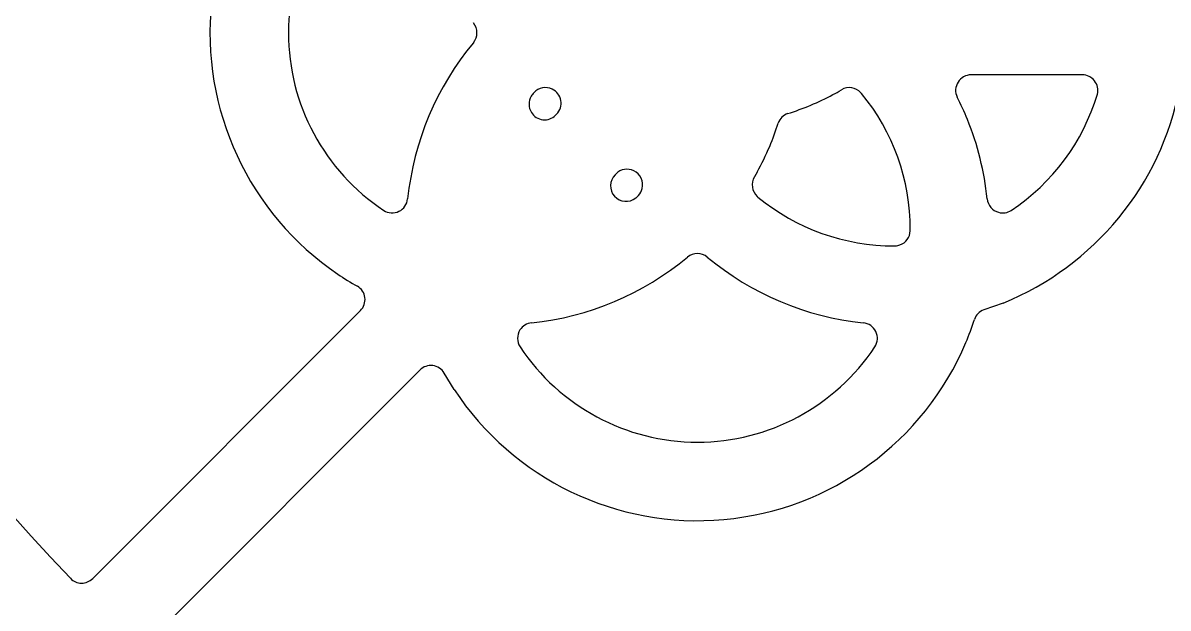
# Model space of a CAD drawing. Header units: millimetres. Extents: x -45 to 45, y -45 to 45.
# Drawn here: x -29.73 to -11.34, y -28.13 to -18.74 of the extents above; entities that cross this region are included whole.
import ezdxf

# ---------------------------------------------------------------- set-up
doc = ezdxf.new("R2010")
doc.units = ezdxf.units.MM
for name, color, linetype in [('CUT_INNER', 6, 'Continuous'), ('CUT_OUTER', 1, 'Continuous'), ('ENGRAVE', 7, 'Continuous')]:
    doc.layers.add(name, color=color, linetype=linetype)

msp = doc.modelspace()

# ---------------------------------------------------------------- linework, layer by layer
at = {"layer": 'CUT_INNER'}
for points in [[(-12.7193, -19.575), (-14.5041, -19.575)], [(-16.2651, -19.8718), (-16.2744, -19.8615)], [(-21.1781, -20.2235), (-21.1618, -20.2072)], [(-17.9394, -21.1357), (-17.9851, -21.2118)], [(-20.2072, -21.1618), (-20.2235, -21.1781)], [(-17.9385, -21.5256), (-17.9282, -21.5349)], [(-15.4822, -22.0803), (-15.4814, -22.0623)], [(-15.7377, -22.3186), (-15.7197, -22.3178)], [(-28.6125, -27.6579), (-24.3118, -23.3572)], [(-13.9908, -23.2359), (-14.3017, -23.3472)], [(-23.3572, -24.3118), (-27.6579, -28.6125)], [(-22.8094, -24.6213), (-22.966, -24.36)]]:
    msp.add_lwpolyline(points, dxfattribs=at)
for centre, radius, start, end in [((-0.0019, -0.0008), 40.0479, 181.65418, 223.6699), ((-22.05, -18.9), 4.6792, 112.08396, 235.83396), ((-22.05, -18.9), 3.4187, 123.54441, 236.45559), ((-22.6915, -18.9), 0.25, 320.625, 39.375), ((-18.8999, -22.05), 4.6795, 140.26259, 174.03382), ((-14.5041, -19.825), 0.25, 90, 205.3125), ((-12.7193, -19.825), 0.25, 345.79687, 90), ((-21.2734, -20.1012), 0.348, 136.44887, 148.32982), ((-21.3403, -20.0294), 0.25, 64.6875, 137.8125), ((-21.3388, -20.0303), 0.2502, 315.0287, 65.0891), ((-17.4332, -18.4927), 1.5692, 296.85676, 302.57898), ((-16.4597, -20.0294), 0.25, 42.1875, 120.9375), ((-15.7496, -18.9002), 4.6789, 292.08003, 349.09238), ((-21.3549, -20.0467), 0.25, 149.15625, 212.0625), ((-18.7671, -16.0343), 4.3657, 287.53601, 297.89972), ((-18.9, -22.05), 3.4187, 359.79441, 39.58059), ((-18.1577, -21.7356), 3.8732, 21.90321, 27.75556), ((-15.7487, -18.9014), 3.4168, 303.53958, 343.24614), ((-21.3549, -20.0467), 0.25, 212.0625, 315), ((-17.3675, -20.4325), 0.25, 109.6875, 160.3125), ((-21.3264, -19.1928), 3.8988, 336.90621, 342.75896), ((-18.9074, -22.0522), 4.6869, 5.97911, 22.07537), ((-21.8804, -18.9817), 4.4912, 331.34113, 337.20178), ((-20.0304, -21.3386), 0.25, 63.79934, 135), ((-20.032, -21.3406), 0.2525, 346.14099, 63.67378), ((-20.0466, -21.3549), 0.2501, 135.0184, 308.56093), ((-17.7706, -21.3403), 0.25, 149.0625, 227.8125), ((-20.1292, -21.2405), 0.3911, 307.57749, 316.79751), ((-20.0294, -21.3403), 0.25, 317.8125, 345.9375), ((-23.803, -21.5394), 0.2502, 237.03746, 354.44031), ((-15.75, -18.9), 3.4187, 230.41941, 270.20559), ((-13.9972, -21.5395), 0.25, 185.625, 254.8125), ((-13.9971, -21.5386), 0.2509, 254.85462, 302.88261), ((-15.7319, -22.0681), 0.25, 289.6875, 357.1875), ((-15.7319, -22.0681), 0.25, 272.8125, 289.6875), ((-22.05, -18.8999), 4.6794, 275.96131, 309.73746), ((-18.9, -22.6915), 0.25, 50.625, 129.375), ((-15.75, -18.8999), 4.6795, 230.26259, 264.03382), ((-22.6166, -19.7585), 3.6507, 235.62534, 241.47387), ((-24.4886, -23.1804), 0.25, 315, 59.0625), ((-14.2175, -23.5825), 0.25, 109.6875, 160.3125), ((-18.1764, -22.3428), 3.8988, 336.90621, 342.75896), ((-21.539, -23.803), 0.2505, 147.55425, 212.9116), ((-21.5395, -23.8028), 0.25, 95.625, 147.51563), ((-16.2606, -23.803), 0.2502, 327.03746, 84.44031), ((-18.9, -22.05), 4.6792, 213.33396, 337.08396), ((-18.9, -22.05), 3.4187, 213.54441, 326.45559), ((-23.1804, -24.4886), 0.25, 30.9375, 135), ((-28.7892, -27.4811), 0.25, 223.76953, 315)]:
    msp.add_arc(centre, radius, start, end, dxfattribs=at)
at = {"layer": 'CUT_OUTER'}
msp.add_circle((0, 0), 45, dxfattribs=at)
at = {"layer": 'ENGRAVE'}
msp.add_circle((0, 0), 42.525, dxfattribs=at)

doc.saveas('drawing.dxf')
